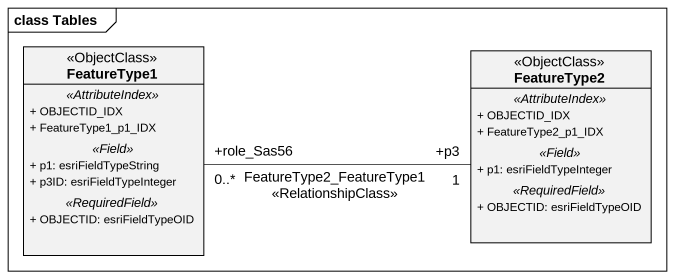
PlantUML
@startuml
mainframe class Tables
hide circle
hide empty members
skinparam classAttributeIconSize 0
class FeatureType1 <<ObjectClass>> {
  .. <<AttributeIndex>> ..
  + OBJECTID_IDX
  + FeatureType1_p1_IDX
  .. <<Field>> ..
  + p1: esriFieldTypeString
  + p3ID: esriFieldTypeInteger
  .. <<RequiredField>> ..
  + OBJECTID: esriFieldTypeOID
}
class FeatureType2 <<ObjectClass>> {
  .. <<AttributeIndex>> ..
  + OBJECTID_IDX
  + FeatureType2_p1_IDX
  .. <<Field>> ..
  + p1: esriFieldTypeInteger
  .. <<RequiredField>> ..
  + OBJECTID: esriFieldTypeOID
}
FeatureType2 "+p3\n1" -left- "+role_Sas56\n0..*" FeatureType1 : FeatureType2_FeatureType1\n<<RelationshipClass>>
@enduml
